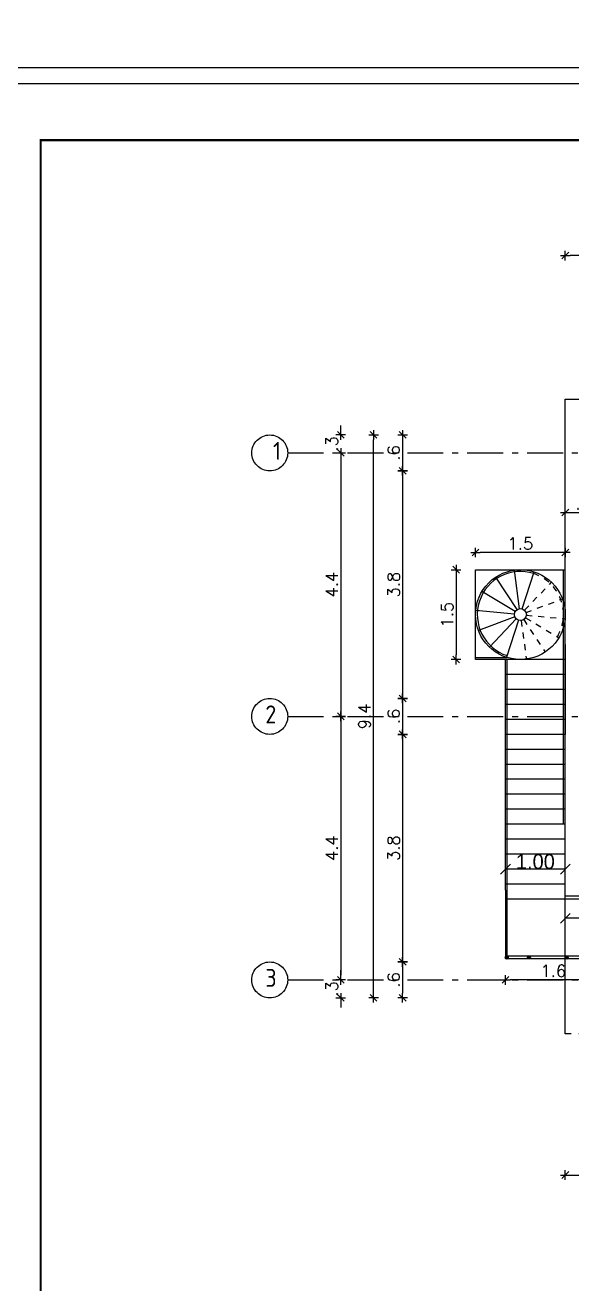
# Model space of a CAD drawing. Extents: x 166525 to 167198, y 178739 to 179747.
# Drawn here: x 167044.43 to 167053.57, y 179248.73 to 179269.75 of the extents above; entities that cross this region are included whole.
import ezdxf

# ---------------------------------------------------------------- set-up
doc = ezdxf.new("R2010")
doc.units = 0
doc.header["$MEASUREMENT"] = 0
for name, pattern in [('ACAD_ISO10W100', [18, 12, -3, 0, -3]), ('DASHED', [0.75, 0.5, -0.25]), ('HIDDEN', [9.525, 6.35, -3.175]), ('VONLAYER', [0])]:
    doc.linetypes.add(name, pattern=pattern)
doc.layers.get('0').update_dxf_attribs({"linetype": 'CONTINUOUS'})
doc.layers.get('DEFPOINTS').update_dxf_attribs({"linetype": 'CONTINUOUS'})
for name, color, linetype in [('axis', 8, 'ACAD_ISO10W100'), ('COVER', 7, 'CONTINUOUS'), ('hide', 4, 'DASHED'), ('MHATCH', 8, 'CONTINUOUS'), ('outdim', 42, 'CONTINUOUS'), ('Stairs', 231, 'CONTINUOUS')]:
    doc.layers.add(name, color=color, linetype=linetype)
doc.styles.add('ISO8', font='iso8')
doc.styles.add('ROMAND10', font='ROMAND.shx', dxfattribs={"height": 0.2})
doc.dimstyles.new('1-100-layout', dxfattribs={"dimtxt": 0.2, "dimasz": 0.08, "dimexe": 0.18, "dimexo": 0.0625, "dimgap": 0.05, "dimtad": 1, "dimzin": 12, "dimdsep": 46, "dimtxsty": 'ROMAND10', "dimblk": '2', "dimcen": 0, "dimdle": 0.15, "dimse1": 1, "dimse2": 1, "dimclrd": 256, "dimclre": 9, "dimclrt": 1, "dimazin": 0, "dimtfac": 1, "dimtix": 1, "dimtofl": 0, "dimtmove": 2, "dimatfit": 0, "dimldrblk": '2', "dimfxl": 1, "dimtolj": 1, "dimtzin": 0, "dimlwd": -1, "dimlwe": -1, "dimarcsym": 0})
doc.dimstyles.new('mais 1-100 plan', dxfattribs={"dimtxt": 0.25, "dimasz": 0.1635, "dimexe": 0.18, "dimexo": 0.0625, "dimgap": 0, "dimtad": 1, "dimzin": 0, "dimdsep": 46, "dimtxsty": 'Standard', "dimblk": 'OBLIQUE', "dimcen": 0, "dimse1": 1, "dimse2": 1, "dimclrd": 8, "dimclrt": 4, "dimadec": 0, "dimazin": 0, "dimtfac": 1, "dimtix": 1, "dimtofl": 0, "dimtmove": 0, "dimatfit": 3, "dimldrblk": 'OBLIQUE', "dimfxl": 0.18, "dimtolj": 1, "dimtzin": 0, "dimarcsym": 0})

# ---------------------------------------------------------------- blocks, each defined once
blk = doc.blocks.new('2')
for p, q in [((1, 0), (-1, 0)), ((0.71, 0.71), (-0.71, -0.71)), ((0, 1), (0, -1))]:
    blk.add_line(p, q)
blk = doc.blocks.new('*D1185')
at = {"layer": 'DEFPOINTS', "color": 0, "transparency": 16777216}
for p in [(167054.061, 179261.611), (167053.461, 179261.161), (167054.061, 179261.161)]:
    blk.add_point(p, dxfattribs=at)
at = {"layer": 'outdim', "transparency": 16777216}
blk.add_line((167053.541, 179261.611), (167053.981, 179261.611), dxfattribs=at)
at = {"layer": 'outdim', "transparency": 16777216, "xscale": 0.08, "yscale": 0.08, "zscale": 0.08, "rotation": 180}
blk.add_blockref('2', (167053.461, 179261.611), dxfattribs=at)
at = {"layer": 'outdim', "transparency": 16777216, "xscale": 0.08, "yscale": 0.08, "zscale": 0.08}
blk.add_blockref('2', (167054.061, 179261.611), dxfattribs=at)
at = {"layer": 'outdim', "color": 1, "transparency": 16777216, "insert": (167053.761, 179261.761), "char_height": 0.2, "attachment_point": 5, "style": 'ROMAND10'}
blk.add_mtext('\\A1;.6', dxfattribs=at)
blk = doc.blocks.new('*D1197')
at = {"layer": 'DEFPOINTS', "color": 0, "transparency": 16777216}
for p in [(167053.461, 179251.201), (167064.061, 179251.201), (167053.461, 179250.547)]:
    blk.add_point(p, dxfattribs=at)
at = {"layer": 'outdim', "transparency": 16777216}
for p, q in [((167053.541, 179250.547), (167058.932, 179250.547)), ((167063.981, 179250.547), (167059.622, 179250.547))]:
    blk.add_line(p, q, dxfattribs=at)
at = {"layer": 'outdim', "transparency": 16777216, "xscale": 0.08, "yscale": 0.08, "zscale": 0.08, "rotation": 180}
blk.add_blockref('2', (167053.461, 179250.547), dxfattribs=at)
at = {"layer": 'outdim', "transparency": 16777216, "xscale": 0.08, "yscale": 0.08, "zscale": 0.08}
blk.add_blockref('2', (167064.061, 179250.547), dxfattribs=at)
at = {"layer": 'outdim', "color": 1, "transparency": 16777216, "insert": (167059.277, 179250.547), "char_height": 0.2, "attachment_point": 5, "style": 'ROMAND10'}
blk.add_mtext('\\A1;10.6', dxfattribs=at)
blk = doc.blocks.new('*D1198')
at = {"layer": 'DEFPOINTS', "color": 0, "transparency": 16777216}
for p in [(167054.626, 179262.905), (167050.743, 179262.305), (167054.626, 179262.305)]:
    blk.add_point(p, dxfattribs=at)
at = {"layer": 'outdim', "transparency": 16777216}
blk.add_line((167050.743, 179262.825), (167050.743, 179262.385), dxfattribs=at)
at = {"layer": 'outdim', "transparency": 16777216, "xscale": 0.08, "yscale": 0.08, "zscale": 0.08}
for p, rotation in [((167050.743, 179262.905), 90), ((167050.743, 179262.305), 270)]:
    blk.add_blockref('2', p, dxfattribs=dict(at, rotation=rotation))
at = {"layer": 'outdim', "color": 1, "transparency": 16777216, "insert": (167050.593, 179262.605), "char_height": 0.2, "attachment_point": 5, "rotation": 90, "style": 'ROMAND10'}
blk.add_mtext('\\A1;.6', dxfattribs=at)
blk = doc.blocks.new('*D1199')
at = {"layer": 'DEFPOINTS', "color": 0, "transparency": 16777216}
for p in [(167054.626, 179262.305), (167050.743, 179258.505), (167054.626, 179258.505)]:
    blk.add_point(p, dxfattribs=at)
at = {"layer": 'outdim', "transparency": 16777216}
blk.add_line((167050.743, 179262.225), (167050.743, 179258.585), dxfattribs=at)
at = {"layer": 'outdim', "transparency": 16777216, "xscale": 0.08, "yscale": 0.08, "zscale": 0.08}
for p, rotation in [((167050.743, 179262.305), 90), ((167050.743, 179258.505), 270)]:
    blk.add_blockref('2', p, dxfattribs=dict(at, rotation=rotation))
at = {"layer": 'outdim', "color": 1, "transparency": 16777216, "insert": (167050.593, 179260.405), "char_height": 0.2, "attachment_point": 5, "rotation": 90, "style": 'ROMAND10'}
blk.add_mtext('\\A1;3.8', dxfattribs=at)
blk = doc.blocks.new('*D1200')
at = {"layer": 'DEFPOINTS', "color": 0, "transparency": 16777216}
for p in [(167054.626, 179258.505), (167050.743, 179257.905), (167054.626, 179257.905)]:
    blk.add_point(p, dxfattribs=at)
at = {"layer": 'outdim', "transparency": 16777216}
blk.add_line((167050.743, 179258.425), (167050.743, 179257.985), dxfattribs=at)
at = {"layer": 'outdim', "transparency": 16777216, "xscale": 0.08, "yscale": 0.08, "zscale": 0.08}
for p, rotation in [((167050.743, 179258.505), 90), ((167050.743, 179257.905), 270)]:
    blk.add_blockref('2', p, dxfattribs=dict(at, rotation=rotation))
at = {"layer": 'outdim', "color": 1, "transparency": 16777216, "insert": (167050.593, 179258.205), "char_height": 0.2, "attachment_point": 5, "rotation": 90, "style": 'ROMAND10'}
blk.add_mtext('\\A1;.6', dxfattribs=at)
blk = doc.blocks.new('*D1201')
at = {"layer": 'DEFPOINTS', "color": 0, "transparency": 16777216}
for p in [(167054.626, 179257.905), (167050.743, 179254.105), (167054.626, 179254.105)]:
    blk.add_point(p, dxfattribs=at)
at = {"layer": 'outdim', "transparency": 16777216}
blk.add_line((167050.743, 179257.825), (167050.743, 179254.185), dxfattribs=at)
at = {"layer": 'outdim', "transparency": 16777216, "xscale": 0.08, "yscale": 0.08, "zscale": 0.08}
for p, rotation in [((167050.743, 179257.905), 90), ((167050.743, 179254.105), 270)]:
    blk.add_blockref('2', p, dxfattribs=dict(at, rotation=rotation))
at = {"layer": 'outdim', "color": 1, "transparency": 16777216, "insert": (167050.593, 179256.005), "char_height": 0.2, "attachment_point": 5, "rotation": 90, "style": 'ROMAND10'}
blk.add_mtext('\\A1;3.8', dxfattribs=at)
blk = doc.blocks.new('*D1202')
at = {"layer": 'DEFPOINTS', "color": 0, "transparency": 16777216}
for p in [(167054.626, 179254.105), (167050.743, 179253.505), (167054.626, 179253.505)]:
    blk.add_point(p, dxfattribs=at)
at = {"layer": 'outdim', "transparency": 16777216}
blk.add_line((167050.743, 179254.025), (167050.743, 179253.585), dxfattribs=at)
at = {"layer": 'outdim', "transparency": 16777216, "xscale": 0.08, "yscale": 0.08, "zscale": 0.08}
for p, rotation in [((167050.743, 179254.105), 90), ((167050.743, 179253.505), 270)]:
    blk.add_blockref('2', p, dxfattribs=dict(at, rotation=rotation))
at = {"layer": 'outdim', "color": 1, "transparency": 16777216, "insert": (167050.593, 179253.805), "char_height": 0.2, "attachment_point": 5, "rotation": 90, "style": 'ROMAND10'}
blk.add_mtext('\\A1;.6', dxfattribs=at)
blk = doc.blocks.new('*D1203')
at = {"layer": 'DEFPOINTS', "color": 0, "transparency": 16777216}
for p in [(167050.257, 179262.905), (167050.663, 179262.905), (167050.663, 179253.505)]:
    blk.add_point(p, dxfattribs=at)
at = {"layer": 'outdim', "transparency": 16777216}
blk.add_line((167050.257, 179253.585), (167050.257, 179262.825), dxfattribs=at)
at = {"layer": 'outdim', "transparency": 16777216, "xscale": 0.08, "yscale": 0.08, "zscale": 0.08}
for p, rotation in [((167050.257, 179262.905), 90), ((167050.257, 179253.505), 270)]:
    blk.add_blockref('2', p, dxfattribs=dict(at, rotation=rotation))
at = {"layer": 'outdim', "color": 1, "transparency": 16777216, "insert": (167050.107, 179258.205), "char_height": 0.2, "attachment_point": 5, "rotation": 90, "style": 'ROMAND10'}
blk.add_mtext('\\A1;9.4', dxfattribs=at)
blk = doc.blocks.new('*D1204')
at = {"layer": 'DEFPOINTS', "color": 0, "transparency": 16777216}
for p in [(167049.388, 179262.605), (167049.388, 179258.205), (167049.709, 179258.205)]:
    blk.add_point(p, dxfattribs=at)
at = {"layer": 'outdim', "transparency": 16777216}
blk.add_line((167049.709, 179262.525), (167049.709, 179258.285), dxfattribs=at)
at = {"layer": 'outdim', "transparency": 16777216, "xscale": 0.08, "yscale": 0.08, "zscale": 0.08}
for p, rotation in [((167049.709, 179262.605), 90), ((167049.709, 179258.205), 270)]:
    blk.add_blockref('2', p, dxfattribs=dict(at, rotation=rotation))
at = {"layer": 'outdim', "color": 1, "transparency": 16777216, "insert": (167049.559, 179260.405), "char_height": 0.2, "attachment_point": 5, "rotation": 90, "style": 'ROMAND10'}
blk.add_mtext('\\A1;4.4', dxfattribs=at)
blk = doc.blocks.new('*D1205')
at = {"layer": 'DEFPOINTS', "color": 0, "transparency": 16777216}
for p in [(167050.003, 179258.205), (167049.709, 179253.805), (167050.003, 179253.805)]:
    blk.add_point(p, dxfattribs=at)
at = {"layer": 'outdim', "transparency": 16777216}
blk.add_line((167049.709, 179258.125), (167049.709, 179253.885), dxfattribs=at)
at = {"layer": 'outdim', "transparency": 16777216, "xscale": 0.08, "yscale": 0.08, "zscale": 0.08}
for p, rotation in [((167049.709, 179258.205), 90), ((167049.709, 179253.805), 270)]:
    blk.add_blockref('2', p, dxfattribs=dict(at, rotation=rotation))
at = {"layer": 'outdim', "color": 1, "transparency": 16777216, "insert": (167049.559, 179256.005), "char_height": 0.2, "attachment_point": 5, "rotation": 90, "style": 'ROMAND10'}
blk.add_mtext('\\A1;4.4', dxfattribs=at)
blk = doc.blocks.new('*D1206')
at = {"layer": 'DEFPOINTS', "color": 0, "transparency": 16777216}
for p in [(167050.337, 179253.805), (167049.709, 179253.505), (167050.337, 179253.505)]:
    blk.add_point(p, dxfattribs=at)
at = {"layer": 'outdim', "transparency": 16777216}
for p, q in [((167049.709, 179253.885), (167049.709, 179253.965)), ((167049.709, 179253.425), (167049.709, 179253.345))]:
    blk.add_line(p, q, dxfattribs=at)
at = {"layer": 'outdim', "transparency": 16777216, "xscale": 0.08, "yscale": 0.08, "zscale": 0.08}
for p, rotation in [((167049.709, 179253.805), 270), ((167049.709, 179253.505), 90)]:
    blk.add_blockref('2', p, dxfattribs=dict(at, rotation=rotation))
at = {"layer": 'outdim', "color": 1, "transparency": 16777216, "insert": (167049.559, 179253.655), "char_height": 0.2, "attachment_point": 5, "rotation": 90, "style": 'ROMAND10'}
blk.add_mtext('\\A1;.3', dxfattribs=at)
blk = doc.blocks.new('*D1207')
at = {"layer": 'DEFPOINTS', "color": 0, "transparency": 16777216}
for p in [(167049.709, 179262.905), (167050.257, 179262.905), (167049.709, 179262.605)]:
    blk.add_point(p, dxfattribs=at)
at = {"layer": 'outdim', "transparency": 16777216}
for p, q in [((167049.709, 179262.985), (167049.709, 179263.065)), ((167049.709, 179262.525), (167049.709, 179262.445))]:
    blk.add_line(p, q, dxfattribs=at)
at = {"layer": 'outdim', "transparency": 16777216, "xscale": 0.08, "yscale": 0.08, "zscale": 0.08}
for p, rotation in [((167049.709, 179262.905), 270), ((167049.709, 179262.605), 90)]:
    blk.add_blockref('2', p, dxfattribs=dict(at, rotation=rotation))
at = {"layer": 'outdim', "color": 1, "transparency": 16777216, "insert": (167049.559, 179262.755), "char_height": 0.2, "attachment_point": 5, "rotation": 90, "style": 'ROMAND10'}
blk.add_mtext('\\A1;.3', dxfattribs=at)
blk = doc.blocks.new('*D1208')
at = {"layer": 'DEFPOINTS', "color": 0, "transparency": 16777216}
for p in [(167053.461, 179265.9), (167053.461, 179265.329), (167064.061, 179265.329)]:
    blk.add_point(p, dxfattribs=at)
at = {"layer": 'outdim', "transparency": 16777216}
blk.add_line((167063.981, 179265.9), (167053.541, 179265.9), dxfattribs=at)
at = {"layer": 'outdim', "transparency": 16777216, "xscale": 0.08, "yscale": 0.08, "zscale": 0.08, "rotation": 180}
blk.add_blockref('2', (167053.461, 179265.9), dxfattribs=at)
at = {"layer": 'outdim', "transparency": 16777216, "xscale": 0.08, "yscale": 0.08, "zscale": 0.08}
blk.add_blockref('2', (167064.061, 179265.9), dxfattribs=at)
at = {"layer": 'outdim', "color": 1, "transparency": 16777216, "insert": (167058.761, 179266.05), "char_height": 0.2, "attachment_point": 5, "style": 'ROMAND10'}
blk.add_mtext('\\A1;10.6', dxfattribs=at)
blk = doc.blocks.new('*D1209')
at = {"layer": 'DEFPOINTS', "color": 0, "transparency": 16777216}
for p in [(167052.461, 179254.155), (167054.061, 179254.155), (167052.461, 179253.805)]:
    blk.add_point(p, dxfattribs=at)
at = {"layer": 'outdim', "transparency": 16777216}
blk.add_line((167053.981, 179253.805), (167052.541, 179253.805), dxfattribs=at)
at = {"layer": 'outdim', "transparency": 16777216, "xscale": 0.08, "yscale": 0.08, "zscale": 0.08, "rotation": 180}
blk.add_blockref('2', (167052.461, 179253.805), dxfattribs=at)
at = {"layer": 'outdim', "transparency": 16777216, "xscale": 0.08, "yscale": 0.08, "zscale": 0.08}
blk.add_blockref('2', (167054.061, 179253.805), dxfattribs=at)
at = {"layer": 'outdim', "color": 1, "transparency": 16777216, "insert": (167053.261, 179253.955), "char_height": 0.2, "attachment_point": 5, "style": 'ROMAND10'}
blk.add_mtext('\\A1;1.6', dxfattribs=at)
blk = doc.blocks.new('_OBLIQUE')
at = {"color": 0, "linetype": 'ByBlock'}
blk.add_line((-0.5, -0.5), (0.5, 0.5), dxfattribs=at)
blk = doc.blocks.new('*D1210')
at = {"layer": 'DEFPOINTS', "color": 0, "linetype": 'VONLAYER', "transparency": 16777216}
for p in [(167052.461, 179255.654), (167052.461, 179254.999), (167053.461, 179254.999)]:
    blk.add_point(p, dxfattribs=at)
at = {"layer": 'Stairs', "color": 8, "linetype": 'VONLAYER', "lineweight": -2, "transparency": 16777216}
blk.add_line((167053.461, 179255.654), (167052.461, 179255.654), dxfattribs=at)
at = {"layer": 'Stairs', "color": 8, "linetype": 'VONLAYER', "lineweight": -2, "transparency": 16777216, "xscale": 0.1635000000000001, "yscale": 0.1635000000000001, "zscale": 0.1635000000000001, "rotation": 180}
blk.add_blockref('_OBLIQUE', (167052.461, 179255.654), dxfattribs=at)
at = {"layer": 'Stairs', "color": 8, "linetype": 'VONLAYER', "lineweight": -2, "transparency": 16777216, "xscale": 0.1635000000000001, "yscale": 0.1635000000000001, "zscale": 0.1635000000000001}
blk.add_blockref('_OBLIQUE', (167053.461, 179255.654), dxfattribs=at)
at = {"layer": 'Stairs', "color": 4, "linetype": 'VONLAYER', "transparency": 16777216, "insert": (167052.961, 179255.779), "char_height": 0.25, "attachment_point": 5}
blk.add_mtext('\\A1;1.00', dxfattribs=at)
blk = doc.blocks.new('*D1211')
at = {"layer": 'DEFPOINTS', "color": 0, "transparency": 16777216}
for p in [(167051.961, 179260.941), (167051.961, 179260.654), (167053.461, 179260.654)]:
    blk.add_point(p, dxfattribs=at)
at = {"layer": 'outdim', "transparency": 16777216}
blk.add_line((167053.381, 179260.941), (167052.041, 179260.941), dxfattribs=at)
at = {"layer": 'outdim', "transparency": 16777216, "xscale": 0.08, "yscale": 0.08, "zscale": 0.08, "rotation": 180}
blk.add_blockref('2', (167051.961, 179260.941), dxfattribs=at)
at = {"layer": 'outdim', "transparency": 16777216, "xscale": 0.08, "yscale": 0.08, "zscale": 0.08}
blk.add_blockref('2', (167053.461, 179260.941), dxfattribs=at)
at = {"layer": 'outdim', "color": 1, "transparency": 16777216, "insert": (167052.711, 179261.091), "char_height": 0.2, "attachment_point": 5, "style": 'ROMAND10'}
blk.add_mtext('\\A1;1.5', dxfattribs=at)
blk = doc.blocks.new('*D1212')
at = {"layer": 'DEFPOINTS', "color": 0, "transparency": 16777216}
for p in [(167051.961, 179260.654), (167051.636, 179259.154), (167051.961, 179259.154)]:
    blk.add_point(p, dxfattribs=at)
at = {"layer": 'outdim', "transparency": 16777216}
blk.add_line((167051.636, 179260.574), (167051.636, 179259.234), dxfattribs=at)
at = {"layer": 'outdim', "transparency": 16777216, "xscale": 0.08, "yscale": 0.08, "zscale": 0.08}
for p, rotation in [((167051.636, 179260.654), 90), ((167051.636, 179259.154), 270)]:
    blk.add_blockref('2', p, dxfattribs=dict(at, rotation=rotation))
at = {"layer": 'outdim', "color": 1, "transparency": 16777216, "insert": (167051.486, 179259.904), "char_height": 0.2, "attachment_point": 5, "rotation": 90, "style": 'ROMAND10'}
blk.add_mtext('\\A1;1.5', dxfattribs=at)
blk = doc.blocks.new('*D1269')
at = {"layer": 'DEFPOINTS', "color": 0, "linetype": 'VONLAYER', "transparency": 16777216}
for p in [(167053.461, 179254.834), (167053.461, 179254.834), (167055.561, 179254.205)]:
    blk.add_point(p, dxfattribs=at)
at = {"layer": 'Stairs', "color": 8, "linetype": 'VONLAYER', "lineweight": -2, "transparency": 16777216}
blk.add_line((167055.561, 179254.834), (167053.461, 179254.834), dxfattribs=at)
at = {"layer": 'Stairs', "color": 8, "linetype": 'VONLAYER', "lineweight": -2, "transparency": 16777216, "xscale": 0.1635000000000001, "yscale": 0.1635000000000001, "zscale": 0.1635000000000001, "rotation": 180}
blk.add_blockref('_OBLIQUE', (167053.461, 179254.834), dxfattribs=at)
at = {"layer": 'Stairs', "color": 8, "linetype": 'VONLAYER', "lineweight": -2, "transparency": 16777216, "xscale": 0.1635000000000001, "yscale": 0.1635000000000001, "zscale": 0.1635000000000001}
blk.add_blockref('_OBLIQUE', (167055.561, 179254.834), dxfattribs=at)
at = {"layer": 'Stairs', "color": 4, "linetype": 'VONLAYER', "transparency": 16777216, "insert": (167054.511, 179254.959), "char_height": 0.25, "attachment_point": 5}
blk.add_mtext('\\A1;2.10', dxfattribs=at)

msp = doc.modelspace()

# ---------------------------------------------------------------- hatches: boundary and pattern name
at = {"layer": 'Stairs', "linetype": 'VONLAYER'}
h = msp.add_hatch(color=256, dxfattribs=at)
edge = h.paths.add_edge_path()
edge.add_arc((167052.48395, 179254.17836), 0.025, 0, 360)
h = msp.add_hatch(color=256, dxfattribs=at)
edge = h.paths.add_edge_path()
edge.add_arc((167052.85303, 179254.18048), 0.025, 0, 360)
h = msp.add_hatch(color=256, dxfattribs=at)
edge = h.paths.add_edge_path()
edge.add_arc((167053.48598, 179254.17615), 0.025, 0, 360)

# ---------------------------------------------------------------- linework, layer by layer
at = {"layer": 'axis', "ltscale": 0.05}
for p, q in [((167048.82288, 179262.60479), (167068.69877, 179262.60479)), ((167048.82288, 179258.20479), (167068.69877, 179258.20479)), ((167048.82288, 179253.80479), (167068.69877, 179253.80479))]:
    msp.add_line(p, q, dxfattribs=at)
at = {"layer": 'axis', "color": 1, "linetype": 'HIDDEN', "ltscale": 0.01}
for p, q in [((167052.7802, 179259.97657), (167053.22987, 179260.44593)), ((167052.80468, 179259.93941), (167053.41347, 179260.16718)), ((167052.72434, 179259.80526), (167052.81093, 179259.16105)), ((167052.76603, 179259.82085), (167053.12355, 179259.27801)), ((167052.79681, 179259.85299), (167053.35446, 179259.51903)), ((167052.81061, 179259.8953), (167053.45793, 179259.83637))]:
    msp.add_line(p, q, dxfattribs=at)
at = {"layer": 'axis'}
msp.add_line((167053.46082, 179259.40437), (167053.46082, 179257.90437), dxfattribs=at)
for centre in [(167048.52288, 179262.60479), (167048.52288, 179258.20479), (167048.52288, 179253.80479)]:
    msp.add_circle(centre, 0.3, dxfattribs=at)
at = {"layer": 'axis', "color": 1, "linetype": 'HIDDEN', "ltscale": 0.01}
msp.add_arc((167052.71102, 179259.90437), 0.72, 329.084207, 71.941349, dxfattribs=at)
at = {"layer": 'COVER', "flags": 128}
for points in [[(167043.74335, 179311.08886), (167103.6646, 179311.08886), (167103.6646, 179268.76636), (167043.74335, 179268.76636)], [(167043.12657, 179269.038), (167103.04782, 179269.038), (167103.04782, 179226.7155), (167043.12657, 179226.7155)]]:
    msp.add_lwpolyline(points, close=True, dxfattribs=at)
at = {"layer": 'hide', "color": 8, "ltscale": 0.5}
for p, q in [((167053.46082, 179263.50479), (167064.06082, 179263.50479)), ((167064.06082, 179252.90479), (167053.46082, 179252.90479))]:
    msp.add_line(p, q, dxfattribs=at)
at = {"layer": 'MHATCH', "const_width": 0.03562, "flags": 128}
msp.add_lwpolyline([(167044.69407, 179267.82675), (167101.48032, 179267.82675), (167101.48032, 179227.92675), (167044.69407, 179227.92675)], close=True, dxfattribs=at)
at = {"layer": 'MHATCH'}
msp.add_lwpolyline([(167045.05032, 179267.82675), (167101.48032, 179267.82675), (167101.48032, 179227.92675)], dxfattribs=at)
at = {"layer": 'Stairs', "linetype": 'VONLAYER'}
for p, q in [((167053.46082, 179252.90479), (167053.46082, 179263.50479)), ((167051.96122, 179259.15437), (167051.96122, 179260.65437)), ((167051.96122, 179260.65437), (167053.46082, 179260.65437)), ((167052.6977, 179260.00347), (167052.61111, 179260.64768)), ((167052.74202, 179259.99944), (167052.94351, 179260.61742)), ((167053.43082, 179256.40437), (167053.43082, 179260.65437)), ((167052.65602, 179259.98788), (167052.29849, 179260.53072)), ((167052.62523, 179259.95574), (167052.06758, 179260.2897)), ((167052.61143, 179259.91343), (167051.96411, 179259.97236)), ((167052.61736, 179259.86932), (167052.00858, 179259.64155)), ((167052.64184, 179259.83216), (167052.19217, 179259.3628)), ((167052.68002, 179259.80929), (167052.47853, 179259.19131)), ((167052.49082, 179259.18437), (167051.96122, 179259.18437)), ((167053.46082, 179259.15437), (167051.96122, 179259.15437)), ((167053.46082, 179259.15437), (167051.96122, 179259.15437)), ((167052.46082, 179259.15437), (167051.96122, 179259.15437)), ((167052.46082, 179255.30479), (167052.46082, 179259.15437)), ((167052.49082, 179254.20479), (167052.49082, 179259.15437)), ((167053.46082, 179258.90437), (167052.46082, 179258.90437)), ((167053.46082, 179258.65437), (167052.46082, 179258.65437)), ((167053.46082, 179258.40437), (167052.46082, 179258.40437)), ((167053.46082, 179258.15437), (167052.46082, 179258.15437)), ((167053.46082, 179257.90437), (167052.46082, 179257.90437)), ((167053.46082, 179257.90437), (167052.46082, 179257.90437)), ((167053.46082, 179255.20437), (167053.46082, 179257.90437)), ((167053.46082, 179257.65437), (167052.46082, 179257.65437)), ((167053.46082, 179257.40437), (167052.46082, 179257.40437)), ((167053.46082, 179257.15437), (167052.46082, 179257.15437)), ((167053.46082, 179256.90437), (167052.46082, 179256.90437)), ((167053.46082, 179256.65437), (167052.46082, 179256.65437)), ((167053.46082, 179256.40437), (167052.46082, 179256.40437)), ((167053.46082, 179256.15437), (167052.46082, 179256.15437)), ((167053.46082, 179255.90437), (167052.46082, 179255.90437)), ((167053.46082, 179255.65437), (167052.46082, 179255.65437)), ((167053.46082, 179255.40437), (167052.46082, 179255.40437)), ((167052.46082, 179255.30479), (167052.46082, 179254.15479)), ((167053.46082, 179255.15437), (167052.46082, 179255.15437)), ((167054.11082, 179255.15437), (167053.43082, 179255.15437)), ((167054.11082, 179255.20437), (167053.46082, 179255.20437)), ((167054.11082, 179254.15479), (167052.46082, 179254.15479)), ((167053.46082, 179254.15479), (167052.46082, 179254.15479)), ((167052.49082, 179254.20479), (167054.11082, 179254.20479)), ((167052.51082, 179254.15479), (167052.51082, 179254.20479))]:
    msp.add_line(p, q, dxfattribs=at)
for centre, radius in [((167052.71102, 179259.90437), 0.75), ((167052.71102, 179259.90437), 0.1), ((167052.48395, 179254.17836), 0.025), ((167052.85303, 179254.18048), 0.025), ((167053.48598, 179254.17615), 0.025)]:
    msp.add_circle(centre, radius, dxfattribs=at)
msp.add_arc((167052.71102, 179259.90437), 0.72, 71.941349, 251.941349, dxfattribs=at)

# ---------------------------------------------------------------- texts
at = {"layer": 'axis', "color": 3, "style": 'ISO8'}
for s, p in [('1', (167048.57678, 179262.48825)), ('2', (167048.44821, 179258.08825)), ('3', (167048.44821, 179253.68825))]:
    msp.add_text(s, height=0.3, dxfattribs=at).set_placement(p)

# ---------------------------------------------------------------- dimensions: what is measured, and where the dimension line sits
at = {"layer": 'outdim'}
dim = msp.add_linear_dim(base=(167053.46082, 179265.8998), p1=(167064.06082, 179265.32855), p2=(167053.46082, 179265.32855), dimstyle='1-100-layout', dxfattribs=at)
dim.commit()
dim.dimension.update_dxf_attribs({"geometry": '*D1208', "text_midpoint": (167058.76082, 179266.0498)})
for base, p1, p2, angle, picture, middle in [((167049.70871, 179262.90479), (167049.70871, 179262.60479), (167050.25709, 179262.90479), 90, '*D1207', (167049.55871, 179262.75479)), ((167050.25709, 179262.90479), (167050.6628, 179253.50479), (167050.6628, 179262.90479), 90, '*D1203', (167050.10709, 179258.20479)), ((167050.7428, 179262.30479), (167054.62638, 179262.90479), (167054.62638, 179262.30479), 90, '*D1198', (167050.5928, 179262.60479)), ((167049.70871, 179258.20479), (167049.38843, 179262.60479), (167049.38843, 179258.20479), 90, '*D1204', (167049.55871, 179260.40479)), ((167050.7428, 179258.50479), (167054.62638, 179262.30479), (167054.62638, 179258.50479), 90, '*D1199', (167050.5928, 179260.40479)), ((167054.06082, 179261.61117), (167053.46082, 179261.16106), (167054.06082, 179261.16106), 180, '*D1185', (167053.76082, 179261.76117)), ((167051.96122, 179260.94076), (167053.46082, 179260.65437), (167051.96122, 179260.65437), 180, '*D1211', (167052.71102, 179261.09076)), ((167051.63641, 179259.15437), (167051.96122, 179260.65437), (167051.96122, 179259.15437), 90, '*D1212', (167051.48641, 179259.90437)), ((167050.7428, 179257.90479), (167054.62638, 179258.50479), (167054.62638, 179257.90479), 90, '*D1200', (167050.5928, 179258.20479)), ((167049.70871, 179253.80479), (167050.0034, 179258.20479), (167050.0034, 179253.80479), 90, '*D1205', (167049.55871, 179256.00479)), ((167050.7428, 179254.10479), (167054.62638, 179257.90479), (167054.62638, 179254.10479), 90, '*D1201', (167050.5928, 179256.00479)), ((167050.7428, 179253.50479), (167054.62638, 179254.10479), (167054.62638, 179253.50479), 90, '*D1202', (167050.5928, 179253.80479)), ((167052.46082, 179253.80479), (167054.06082, 179254.15479), (167052.46082, 179254.15479), 180, '*D1209', (167053.26082, 179253.95479)), ((167049.70871, 179253.50479), (167050.33709, 179253.80479), (167050.33709, 179253.50479), 90, '*D1206', (167049.55871, 179253.65479))]:
    dim = msp.add_linear_dim(base=base, p1=p1, p2=p2, angle=angle, dimstyle='1-100-layout', dxfattribs=at)
    dim.commit()
    dim.dimension.update_dxf_attribs({"geometry": picture, "text_midpoint": middle})
dim = msp.add_linear_dim(base=(167053.46082, 179250.54709), p1=(167064.06082, 179251.20136), p2=(167053.46082, 179251.20136), dimstyle='1-100-layout', dxfattribs=at)
dim.commit()
dim.dimension.update_dxf_attribs({"geometry": '*D1197', "text_midpoint": (167059.27701, 179250.54709), "dimtype": 160})
at = {"layer": 'Stairs', "linetype": 'VONLAYER'}
for base, p1, p2, picture, middle in [((167052.46082, 179255.65437), (167053.46082, 179254.99918), (167052.46082, 179254.99918), '*D1210', (167052.96082, 179255.77937)), ((167053.46082, 179254.83385), (167055.56082, 179254.20479), (167053.46082, 179254.83385), '*D1269', (167054.51082, 179254.95885))]:
    dim = msp.add_linear_dim(base=base, p1=p1, p2=p2, angle=180, dimstyle='mais 1-100 plan', override={"dimfxlon": 1, "dimarcsym": 1}, dxfattribs=at)
    dim.commit()
    dim.dimension.update_dxf_attribs({"geometry": picture, "text_midpoint": middle})

doc.saveas('drawing.dxf')
